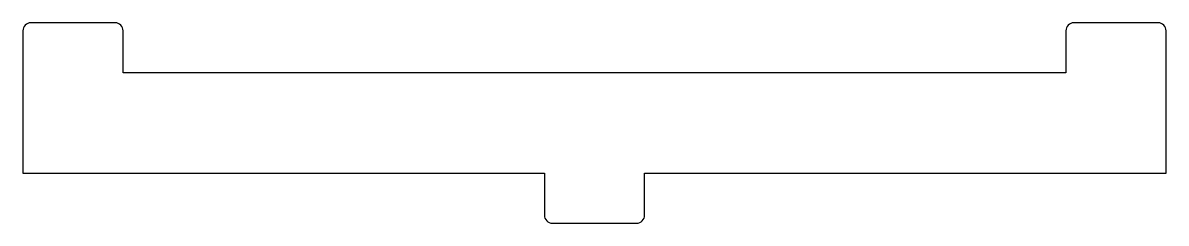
# Model space of a CAD drawing. Header units: inches. Extents: x 1.08 to 3.92, y 1.62 to 2.13.
import ezdxf

# ---------------------------------------------------------------- set-up
doc = ezdxf.new("R2010")
doc.units = ezdxf.units.IN
doc.layers.get('0').update_dxf_attribs({"linetype": 'CONTINUOUS'})

msp = doc.modelspace()

# ---------------------------------------------------------------- linework, layer by layer
msp.add_lwpolyline([(2.375, 1.645, 0.414214), (2.395, 1.625), (2.605, 1.625, 0.414214), (2.625, 1.645), (2.625, 1.75), (3.925, 1.75), (3.925, 2.105, 0.414214), (3.905, 2.125), (3.695, 2.125, 0.414214), (3.675, 2.105), (3.675, 2), (1.325, 2), (1.325, 2.105, 0.414214), (1.305, 2.125), (1.095, 2.125, 0.414214), (1.075, 2.105), (1.075, 1.75), (2.375, 1.75)], format="xyb", close=True)
msp.add_lwpolyline([(2.375, 1.645, 0.414214), (2.395, 1.625), (2.605, 1.625, 0.414214), (2.625, 1.645), (2.625, 1.75), (3.925, 1.75), (3.925, 2.105, 0.414214), (3.905, 2.125), (3.695, 2.125, 0.414214), (3.675, 2.105), (3.675, 2), (1.325, 2), (1.325, 2.105, 0.414214), (1.305, 2.125), (1.095, 2.125, 0.414214), (1.075, 2.105), (1.075, 1.75), (2.375, 1.75)], format="xyb", close=True)

doc.saveas('drawing.dxf')
